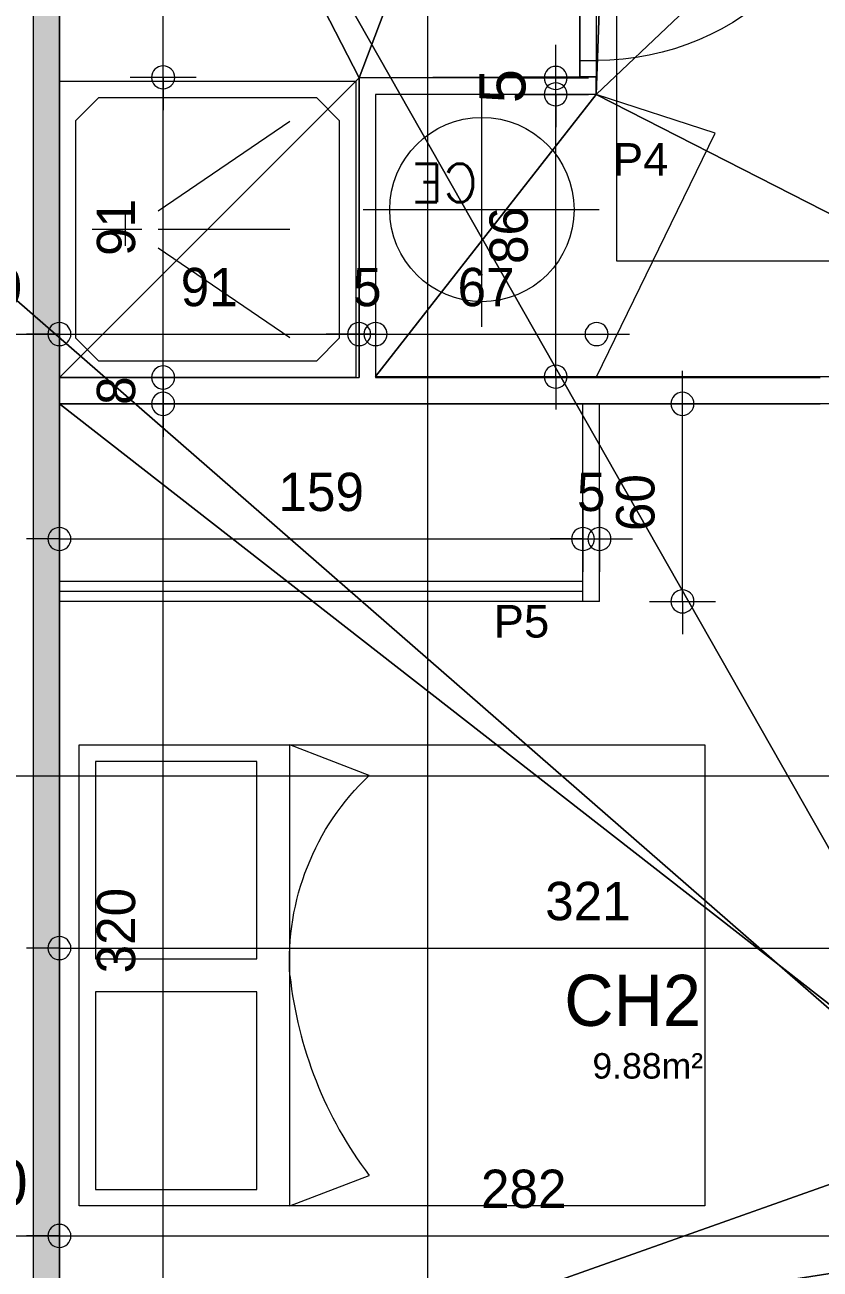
# Model space of a CAD drawing. Header units: metres. Extents: x -36.1 to 26, y -0.1 to 41.9.
# Drawn here: x -1.203 to 1.211, y 5.363 to 9.142 of the extents above; entities that cross this region are included whole.
import ezdxf
from ezdxf.enums import TextEntityAlignment as Align
from ezdxf.lldxf.tags import DXFTag

# ---------------------------------------------------------------- set-up
doc = ezdxf.new("R2010")
doc.units = ezdxf.units.M
doc.header["$MEASUREMENT"] = 0
for name, color, linetype in [('Calque commun', 7, 'Continuous'), ('Calque90', 7, 'Continuous'), ('Cotations', 7, 'Continuous'), ('Textes', 7, 'Continuous')]:
    doc.layers.add(name, color=color, linetype=linetype)
doc.styles.add('Arial4', font='arial.ttf', dxfattribs={"height": 0.077313})
doc.styles.add('Arial5', font='arial.ttf', dxfattribs={"height": 0.098961})
doc.styles.add('Century Gothic', font='GOTHIC.TTF', dxfattribs={"height": 0.155151})
doc.styles.add('Century Gothic Gras', font='txt.shx', dxfattribs={"height": 0.116336})
doc.styles.add('Century Gothic2', font='GOTHIC.TTF', dxfattribs={"height": 0.116363})
doc.styles.add('Century Gothic3', font='GOTHIC.TTF', dxfattribs={"height": 0.139636})
tags = doc.linetypes.add('DASHDOT2', pattern=[0.5, 0.25, -0.125, 0, -0.125]).pattern_tags.tags
tags[10:11] = [DXFTag(74, 4), DXFTag(75, 0), DXFTag(340, '0'), DXFTag(46, 1.0), DXFTag(50, 0.0), DXFTag(44, 0.0), DXFTag(45, 0.0)]
tags[8:9] = [DXFTag(74, 4), DXFTag(75, 0), DXFTag(340, '0'), DXFTag(46, 1.0), DXFTag(50, 0.0), DXFTag(44, 0.0), DXFTag(45, 0.0)]
tags[6:7] = [DXFTag(74, 4), DXFTag(75, 0), DXFTag(340, '0'), DXFTag(46, 1.0), DXFTag(50, 0.0), DXFTag(44, 0.0), DXFTag(45, 0.0)]
tags[4:5] = [DXFTag(74, 4), DXFTag(75, 0), DXFTag(340, '0'), DXFTag(46, 1.0), DXFTag(50, 0.0), DXFTag(44, 0.0), DXFTag(45, 0.0)]
tags = doc.linetypes.add('DOT2', pattern=[0.125, 0, -0.125]).pattern_tags.tags
tags[6:7] = [DXFTag(74, 4), DXFTag(75, 0), DXFTag(340, '0'), DXFTag(46, 1.0), DXFTag(50, 0.0), DXFTag(44, 0.0), DXFTag(45, 0.0)]
tags[4:5] = [DXFTag(74, 4), DXFTag(75, 0), DXFTag(340, '0'), DXFTag(46, 1.0), DXFTag(50, 0.0), DXFTag(44, 0.0), DXFTag(45, 0.0)]
tags = doc.linetypes.add('HIDDEN', pattern=[0.375, 0.25, -0.125]).pattern_tags.tags
tags[6:7] = [DXFTag(74, 4), DXFTag(75, 0), DXFTag(340, '0'), DXFTag(46, 1.0), DXFTag(50, 0.0), DXFTag(44, 0.0), DXFTag(45, 0.0)]
tags[4:5] = [DXFTag(74, 4), DXFTag(75, 0), DXFTag(340, '0'), DXFTag(46, 1.0), DXFTag(50, 0.0), DXFTag(44, 0.0), DXFTag(45, 0.0)]

# ---------------------------------------------------------------- blocks, each defined once
blk = doc.blocks.new('Block8406')
at = {"layer": 'Calque commun', "color": 7, "linetype": 'Continuous', "lineweight": 18}
blk.add_line((-1.1786, 11.0709), (-1.1786, 4.671), dxfattribs=at)
blk = doc.blocks.new('douche90')
at = {"layer": 'Calque90', "color": 6, "linetype": 'Continuous', "lineweight": 9}
for p, q in [((0, 0, -10), (0, 0.9, -10)), ((0, 0.9, -10), (0.9, 0.9, -10)), ((0.9, 0.9, -10), (0.9, 0, -10)), ((0.05, 0.7803, -10), (0.1197, 0.85, -10)), ((0.1197, 0.85, -10), (0.7803, 0.85, -10)), ((0.7803, 0.85, -10), (0.85, 0.7803, -10)), ((0.05, 0.1197, -10), (0.05, 0.7803, -10)), ((0.3, 0.5058, -10), (0.7, 0.7788, -10)), ((0.85, 0.7803, -10), (0.85, 0.1197, -10)), ((0.2, 0.5, -10), (0.2, 0.4, -10)), ((0.25, 0.45, -10), (0.1, 0.45, -10)), ((0.7, 0.45, -10), (0.3, 0.45, -10)), ((0.3, 0.3942, -10), (0.7, 0.1212, -10)), ((0.1197, 0.05, -10), (0.05, 0.1197, -10)), ((0.85, 0.1197, -10), (0.7803, 0.05, -10)), ((0.7803, 0.05, -10), (0.1197, 0.05, -10)), ((0.9, 0, -10), (0, 0, -10))]:
    blk.add_line(p, q, dxfattribs=at)
blk = doc.blocks.new('dbed1')
at = {"layer": 'Calque commun', "color": 8, "linetype": 'ByBlock', "lineweight": 9}
for p, q in [((-1.9, 0), (-1.9, 0)), ((-1.9, 0), (-1.9, 0)), ((0, 0), (-1.9, 0)), ((-1.9, 0), (-1.9, -1.4)), ((-1.76, 0), (-1.76, 0)), ((-1.76, 0), (-1.76, 0)), ((-1.71, 0), (-1.71, 0)), ((-1.71, 0), (-1.71, 0)), ((-0.8805, -0.0925), (-0.64, 0)), ((-0.64, -0.7), (-0.64, 0)), ((-0.15, 0), (-0.15, 0)), ((-0.15, 0), (-0.15, 0)), ((-0.1, 0), (-0.15, 0)), ((-0.1, 0), (-0.1, 0)), ((-0.1, 0), (-0.1, 0)), ((0, 0), (0, 0)), ((0, 0), (0, 0)), ((0, -1.4), (0, 0)), ((-0.54, -0.65), (-0.54, -0.05)), ((-0.54, -0.05), (-0.05, -0.05)), ((-0.05, -0.05), (-0.05, -0.65)), ((-0.05, -0.65), (-0.54, -0.65)), ((-0.64, -1.4), (-0.64, -0.7)), ((-0.54, -0.75), (-0.05, -0.75)), ((-0.54, -1.35), (-0.54, -0.75)), ((-0.05, -0.75), (-0.05, -1.35)), ((-0.64, -1.4), (-0.8805, -1.3075)), ((-0.05, -1.35), (-0.54, -1.35)), ((-1.9, -1.4), (-1.9, -1.4)), ((-1.9, -1.4), (-1.9, -1.4)), ((-1.9, -1.4), (-0.04, -1.4)), ((0, -1.4), (0, -1.4)), ((0, -1.4), (0, -1.4))]:
    blk.add_line(p, q, dxfattribs=at)
at = {"layer": 'Calque commun', "color": 3, "linetype": 'ByBlock', "lineweight": 9}
blk.add_line((-0.04, -1.4), (0, -1.4), dxfattribs=at)
at = {"layer": 'Calque commun', "color": 8, "linetype": 'ByBlock', "lineweight": 9}
blk.add_arc((-1.4135, -0.6549), 0.7748, 356.6649, 46.5359, dxfattribs=at)
at = {"layer": 'Calque commun', "color": 8, "linetype": 'ByBlock', "lineweight": 9, "extrusion": (0, 0, -1)}
blk.add_arc((1.8659, -0.566), 1.2332, 186.2395, 216.9614, dxfattribs=at)
blk = doc.blocks.new('@PRES_1_$$_1-30')
at = {"layer": 'Calque commun', "color": 5, "linetype": 'Continuous', "lineweight": 9}
blk.add_line((0.05, 0.05), (0.05, 0.85), dxfattribs=at)
at = {"layer": 'Calque commun', "color": 5, "linetype": 'Continuous', "lineweight": 9, "extrusion": (0, 0, -1)}
blk.add_arc((-0.05, 0.05), 0.8, 90, 180, dxfattribs=at)
at = {"layer": 'Calque commun', "color": 5, "linetype": 'Continuous', "lineweight": 9}
mesh = blk.add_polyface(dxfattribs=at)
corners = [(0, 0), (0, 0.05), (0.05, 0.05), (0.05, 0)]
mesh.append_faces([[corners[k] for k in face] for face in [(0, 1, 2, 3)]], dxfattribs={"color": 5})
mesh = blk.add_polyface(dxfattribs=at)
corners = [(0.85, 0), (0.85, 0.05), (0.9, 0.05), (0.9, 0)]
mesh.append_faces([[corners[k] for k in face] for face in [(0, 1, 2, 3)]], dxfattribs={"color": 5})
blk = doc.blocks.new('@PRES_1_$$_1-31')
at = {"layer": 'Calque commun', "color": 0, "linetype": 'Continuous', "lineweight": 9}
blk.add_line((0, 0), (0, 0.05), dxfattribs=at)
blk = doc.blocks.new('@PRES_1_$$_1-32')
at = {"layer": 'Calque commun', "color": 0, "linetype": 'Continuous', "lineweight": 9}
blk.add_line((0, 0), (0, 0.05), dxfattribs=at)
blk = doc.blocks.new('INTER_2D_COMB12')
at = {"layer": 'Calque commun', "color": 0, "linetype": 'ByBlock', "lineweight": -2}
blk.add_blockref('@PRES_1_$$_1-30', (0, 0), dxfattribs=at)
at = {"layer": 'Calque commun', "color": 15, "linetype": 'ByBlock', "lineweight": -2}
blk.add_blockref('@PRES_1_$$_1-31', (0, 0), dxfattribs=at)
at = {"layer": 'Calque commun', "color": 15, "linetype": 'ByBlock', "lineweight": -2, "extrusion": (0, 0, -1), "xscale": -1, "yscale": -1, "zscale": -1, "rotation": -180}
blk.add_blockref('@PRES_1_$$_1-32', (-0.9, 0), dxfattribs=at)
blk = doc.blocks.new('PLACED_COMB12')
at = {"layer": 'Calque commun', "color": 0, "linetype": 'ByBlock', "lineweight": -2}
blk.add_blockref('INTER_2D_COMB12', (0, 0), dxfattribs=at)
blk = doc.blocks.new('120x220')
at = {"layer": 'Calque commun', "color": 7, "linetype": 'HIDDEN', "lineweight": 9}
mesh = blk.add_polyface(dxfattribs=at)
corners = [(0, 2.2), (0, 0), (1.2, 0), (1.2, 2.2)]
mesh.append_faces([[corners[k] for k in face] for face in [(0, 1, 2, 3)]], dxfattribs={"color": 7})
blk = doc.blocks.new('new133')
at = {"layer": 'Calque commun', "color": 5, "linetype": 'Continuous', "lineweight": 9}
blk.add_arc((0, 0), 0.5, 0, 359.9994, dxfattribs=at)
blk = doc.blocks.new('new134')
at = {"layer": 'Calque commun', "color": 5, "linetype": 'Continuous', "lineweight": 9}
blk.add_arc((0, 0), 0.5, 0, 359.9994, dxfattribs=at)
blk = doc.blocks.new('DimLine13718')
at = {"layer": 'Calque commun', "color": 5, "linetype": 'Continuous', "lineweight": 9}
for p, q in [((-1.4986, 5.3636), (-1.4986, 5.5636)), ((-1.0986, 5.3636), (-1.0986, 5.5636)), ((-1.4986, 5.4636), (-1.5986, 5.4636)), ((-1.4986, 5.4636), (-1.0986, 5.4636)), ((-1.0986, 5.4636), (-0.9986, 5.4636))]:
    blk.add_line(p, q, dxfattribs=at)
at = {"layer": 'Calque commun', "color": 5, "linetype": 'Continuous', "lineweight": 9, "xscale": 0.07000000029802322, "yscale": 0.07000000029802322, "zscale": 0.07000000029802322}
for name, p in [('new133', (-1.4986, 5.4636)), ('new134', (-1.0986, 5.4636))]:
    blk.add_blockref(name, p, dxfattribs=at)
at = {"layer": 'Calque commun', "color": 5, "linetype": 'Continuous', "lineweight": 9, "style": 'Century Gothic3'}
blk.add_text('40', height=0.13964, dxfattribs=at).set_placement((-1.2986, 5.5136), align=Align.BOTTOM_CENTER)
blk = doc.blocks.new('new135')
at = {"layer": 'Calque commun', "color": 5, "linetype": 'Continuous', "lineweight": 9}
blk.add_arc((0, 0), 0.5, 0, 359.9994, dxfattribs=at)
blk = doc.blocks.new('new136')
at = {"layer": 'Calque commun', "color": 5, "linetype": 'Continuous', "lineweight": 9}
blk.add_arc((0, 0), 0.5, 0, 359.9994, dxfattribs=at)
blk = doc.blocks.new('DimLine13726')
at = {"layer": 'Calque commun', "color": 5, "linetype": 'Continuous', "lineweight": 9}
for p, q in [((-1.0986, 5.3636), (-1.0986, 5.5636)), ((1.7214, 5.3636), (1.7214, 5.5636)), ((-1.0986, 5.4636), (-1.1986, 5.4636)), ((-1.0986, 5.4636), (1.7214, 5.4636)), ((1.7214, 5.4636), (1.8214, 5.4636))]:
    blk.add_line(p, q, dxfattribs=at)
at = {"layer": 'Calque commun', "color": 5, "linetype": 'Continuous', "lineweight": 9, "xscale": 0.07000000029802322, "yscale": 0.07000000029802322, "zscale": 0.07000000029802322}
for name, p in [('new135', (-1.0986, 5.4636)), ('new136', (1.7214, 5.4636))]:
    blk.add_blockref(name, p, dxfattribs=at)
at = {"layer": 'Calque commun', "color": 5, "linetype": 'Continuous', "lineweight": 9, "style": 'Century Gothic2'}
blk.add_text('282', height=0.11636, dxfattribs=at).set_placement((0.3114, 5.5136), align=Align.BOTTOM_CENTER)
blk = doc.blocks.new('new137')
at = {"layer": 'Calque commun', "color": 5, "linetype": 'Continuous', "lineweight": 9}
blk.add_arc((0, 0), 0.5, 0, 359.9994, dxfattribs=at)
blk = doc.blocks.new('new138')
at = {"layer": 'Calque commun', "color": 5, "linetype": 'Continuous', "lineweight": 9}
blk.add_arc((0, 0), 0.5, 0, 359.9994, dxfattribs=at)
blk = doc.blocks.new('DimLine13736')
at = {"layer": 'Calque commun', "color": 5, "linetype": 'Continuous', "lineweight": 9}
for p, q in [((-1.0986, 6.2377), (-1.0986, 6.4377)), ((-1.0986, 6.3377), (-1.1986, 6.3377)), ((-1.0986, 6.3377), (2.1114, 6.3377)), ((2.0114, 6.3377), (2.2114, 6.3377)), ((2.1114, 6.3377), (2.2114, 6.3377))]:
    blk.add_line(p, q, dxfattribs=at)
at = {"layer": 'Calque commun', "color": 5, "linetype": 'Continuous', "lineweight": 9, "xscale": 0.07000000029802322, "yscale": 0.07000000029802322, "zscale": 0.07000000029802322}
for name, p in [('new137', (-1.0986, 6.3377)), ('new138', (2.1114, 6.3377))]:
    blk.add_blockref(name, p, dxfattribs=at)
at = {"layer": 'Calque commun', "color": 5, "linetype": 'Continuous', "lineweight": 9, "style": 'Century Gothic2'}
blk.add_text('321', height=0.11636, dxfattribs=at).set_placement((0.5064, 6.3877), align=Align.BOTTOM_CENTER)
blk = doc.blocks.new('ce')
at = {"layer": 'Calque commun', "color": 6, "linetype": 'Continuous', "lineweight": 9}
for p, q in [((0.0007, 0.3427), (0.0007, -0.3562)), ((-0.3566, -0.0007), (0.3605, -0.0007))]:
    blk.add_line(p, q, dxfattribs=at)
blk.add_arc((0, 0), 0.28, 0, 359.9994, dxfattribs=at)
at = {"layer": 'Calque commun', "color": 6, "linetype": 'ByBlock', "lineweight": -2, "style": 'Century Gothic Gras'}
blk.add_text('CE', height=0.11634, rotation=359.9993, dxfattribs=at).set_placement((0.0123, -0.0123), align=Align.BOTTOM_LEFT)
blk = doc.blocks.new('new163')
at = {"layer": 'Calque commun', "color": 5, "linetype": 'Continuous', "lineweight": 9}
blk.add_arc((0, 0), 0.5, 0, 359.9994, dxfattribs=at)
blk = doc.blocks.new('new164')
at = {"layer": 'Calque commun', "color": 5, "linetype": 'Continuous', "lineweight": 9}
blk.add_arc((0, 0), 0.5, 0, 359.9994, dxfattribs=at)
blk = doc.blocks.new('DimLine13920')
at = {"layer": 'Calque commun', "color": 5, "linetype": 'Continuous', "lineweight": 9}
for p, q in [((-0.7836, 7.9909), (-0.7836, 8.0909)), ((-0.8836, 7.9909), (-0.6836, 7.9909)), ((-0.7836, 4.791), (-0.7836, 7.9909)), ((-0.8836, 4.791), (-0.6836, 4.791)), ((-0.7836, 4.791), (-0.7836, 4.691))]:
    blk.add_line(p, q, dxfattribs=at)
at = {"layer": 'Calque commun', "color": 5, "linetype": 'Continuous', "lineweight": 9, "xscale": 0.07000000029802322, "yscale": 0.07000000029802322, "zscale": 0.07000000029802322, "rotation": 90}
for name, p in [('new164', (-0.7836, 7.9909)), ('new163', (-0.7836, 4.791))]:
    blk.add_blockref(name, p, dxfattribs=at)
at = {"layer": 'Calque commun', "color": 5, "linetype": 'Continuous', "lineweight": 9, "style": 'Century Gothic2'}
blk.add_text('320', height=0.11636, rotation=90, dxfattribs=at).set_placement((-0.8336, 6.3909), align=Align.BOTTOM_CENTER)
blk = doc.blocks.new('new165')
at = {"layer": 'Calque commun', "color": 5, "linetype": 'Continuous', "lineweight": 9}
blk.add_arc((0, 0), 0.5, 0, 359.9994, dxfattribs=at)
blk = doc.blocks.new('new166')
at = {"layer": 'Calque commun', "color": 5, "linetype": 'Continuous', "lineweight": 9}
blk.add_arc((0, 0), 0.5, 0, 359.9994, dxfattribs=at)
blk = doc.blocks.new('DimLine13928')
at = {"layer": 'Calque commun', "color": 5, "linetype": 'Continuous', "lineweight": 9}
for p, q in [((-0.7836, 8.0709), (-0.7836, 8.1709)), ((-0.8836, 8.0709), (-0.6836, 8.0709)), ((-0.7836, 7.9909), (-0.7836, 8.0709)), ((-0.8836, 7.9909), (-0.6836, 7.9909)), ((-0.7836, 7.9909), (-0.7836, 7.8909))]:
    blk.add_line(p, q, dxfattribs=at)
at = {"layer": 'Calque commun', "color": 5, "linetype": 'Continuous', "lineweight": 9, "xscale": 0.07000000029802322, "yscale": 0.07000000029802322, "zscale": 0.07000000029802322, "rotation": 90}
for name, p in [('new166', (-0.7836, 8.0709)), ('new165', (-0.7836, 7.9909))]:
    blk.add_blockref(name, p, dxfattribs=at)
at = {"layer": 'Calque commun', "color": 5, "linetype": 'Continuous', "lineweight": 9, "style": 'Century Gothic2'}
blk.add_text('8', height=0.1164, rotation=90, dxfattribs=at).set_placement((-0.8336, 8.0309), align=Align.BOTTOM_CENTER)
blk = doc.blocks.new('new203')
at = {"layer": 'Calque commun', "color": 5, "linetype": 'Continuous', "lineweight": 9}
blk.add_arc((0, 0), 0.5, 0, 359.9994, dxfattribs=at)
blk = doc.blocks.new('new204')
at = {"layer": 'Calque commun', "color": 5, "linetype": 'Continuous', "lineweight": 9}
blk.add_arc((0, 0), 0.5, 0, 359.9994, dxfattribs=at)
blk = doc.blocks.new('DimLine14151')
at = {"layer": 'Calque commun', "color": 5, "linetype": 'Continuous', "lineweight": 9}
for p, q in [((0.4085, 8.9309), (0.4085, 9.0309)), ((0.3085, 8.9309), (0.5085, 8.9309)), ((0.4085, 8.0735), (0.4085, 8.9309)), ((0.3085, 8.0735), (0.5085, 8.0735)), ((0.4085, 8.0735), (0.4085, 7.9735))]:
    blk.add_line(p, q, dxfattribs=at)
at = {"layer": 'Calque commun', "color": 5, "linetype": 'Continuous', "lineweight": 9, "xscale": 0.07000000029802322, "yscale": 0.07000000029802322, "zscale": 0.07000000029802322, "rotation": 90}
for name, p in [('new204', (0.4085, 8.9309)), ('new203', (0.4085, 8.0735))]:
    blk.add_blockref(name, p, dxfattribs=at)
at = {"layer": 'Calque commun', "color": 5, "linetype": 'Continuous', "lineweight": 9, "style": 'Century Gothic2'}
blk.add_text('86', height=0.11636, rotation=90, dxfattribs=at).set_placement((0.3585, 8.5022), align=Align.BOTTOM_CENTER)
blk = doc.blocks.new('new205')
at = {"layer": 'Calque commun', "color": 5, "linetype": 'Continuous', "lineweight": 9}
blk.add_arc((0, 0), 0.5, 0, 359.9994, dxfattribs=at)
blk = doc.blocks.new('new206')
at = {"layer": 'Calque commun', "color": 5, "linetype": 'Continuous', "lineweight": 9}
blk.add_arc((0, 0), 0.5, 0, 359.9994, dxfattribs=at)
blk = doc.blocks.new('DimLine14159')
at = {"layer": 'Calque commun', "color": 5, "linetype": 'Continuous', "lineweight": 9}
for p, q in [((0.4085, 8.9809), (0.4085, 9.0809)), ((0.3085, 8.9809), (0.5085, 8.9809)), ((0.4085, 8.9309), (0.4085, 8.9809)), ((0.3085, 8.9309), (0.5085, 8.9309)), ((0.4085, 8.9309), (0.4085, 8.8309))]:
    blk.add_line(p, q, dxfattribs=at)
at = {"layer": 'Calque commun', "color": 5, "linetype": 'Continuous', "lineweight": 9, "xscale": 0.07000000029802322, "yscale": 0.07000000029802322, "zscale": 0.07000000029802322, "rotation": 90}
for name, p in [('new206', (0.4085, 8.9809)), ('new205', (0.4085, 8.9309))]:
    blk.add_blockref(name, p, dxfattribs=at)
at = {"layer": 'Calque commun', "color": 5, "linetype": 'Continuous', "lineweight": 9, "style": 'Century Gothic3'}
blk.add_text('5', height=0.1396, rotation=90, dxfattribs=at).set_placement((0.3585, 8.9559), align=Align.BOTTOM_CENTER)
blk = doc.blocks.new('new335')
at = {"layer": 'Calque commun', "color": 5, "linetype": 'Continuous', "lineweight": 9}
blk.add_arc((0, 0), 0.5, 0, 359.9994, dxfattribs=at)
blk = doc.blocks.new('new336')
at = {"layer": 'Calque commun', "color": 5, "linetype": 'Continuous', "lineweight": 9}
blk.add_arc((0, 0), 0.5, 0, 359.9994, dxfattribs=at)
blk = doc.blocks.new('DimLine17937')
at = {"layer": 'Calque commun', "color": 5, "linetype": 'Continuous', "lineweight": 9}
for p, q in [((-0.7835, 8.9825), (-0.7835, 9.0825)), ((-0.6835, 8.9825), (-0.8835, 8.9825)), ((-0.7836, 8.0709), (-0.7835, 8.9825)), ((-0.6836, 8.0709), (-0.8836, 8.0709)), ((-0.7836, 8.0709), (-0.7836, 7.9709))]:
    blk.add_line(p, q, dxfattribs=at)
at = {"layer": 'Calque commun', "color": 5, "linetype": 'Continuous', "lineweight": 9, "xscale": 0.07000000029802322, "yscale": 0.07000000029802322, "zscale": 0.07000000029802322, "rotation": 90}
for name, p in [('new336', (-0.7835, 8.9825)), ('new335', (-0.7836, 8.0709))]:
    blk.add_blockref(name, p, dxfattribs=at)
at = {"layer": 'Calque commun', "color": 5, "linetype": 'Continuous', "lineweight": 9, "style": 'Century Gothic2'}
blk.add_text('91', height=0.11636, rotation=89.9984, dxfattribs=at).set_placement((-0.8336, 8.5267), align=Align.BOTTOM_CENTER)
blk = doc.blocks.new('new337')
at = {"layer": 'Calque commun', "color": 5, "linetype": 'Continuous', "lineweight": 9}
blk.add_arc((0, 0), 0.5, 0, 359.9994, dxfattribs=at)
blk = doc.blocks.new('new338')
at = {"layer": 'Calque commun', "color": 5, "linetype": 'Continuous', "lineweight": 9}
blk.add_arc((0, 0), 0.5, 0, 359.9994, dxfattribs=at)
blk = doc.blocks.new('DimLine17945')
at = {"layer": 'Calque commun', "color": 5, "linetype": 'Continuous', "lineweight": 9}
for p, q in [((-0.7836, 10.7509), (-0.7836, 10.8509)), ((-0.6836, 10.7509), (-0.8836, 10.7509)), ((-0.7835, 8.9825), (-0.7836, 10.7509)), ((-0.6835, 8.9825), (-0.8835, 8.9825)), ((-0.7835, 8.9825), (-0.7835, 8.8825))]:
    blk.add_line(p, q, dxfattribs=at)
at = {"layer": 'Calque commun', "color": 5, "linetype": 'Continuous', "lineweight": 9, "xscale": 0.07000000029802322, "yscale": 0.07000000029802322, "zscale": 0.07000000029802322, "rotation": 90}
for name, p in [('new338', (-0.7836, 10.7509)), ('new337', (-0.7835, 8.9825))]:
    blk.add_blockref(name, p, dxfattribs=at)
at = {"layer": 'Calque commun', "color": 5, "linetype": 'Continuous', "lineweight": 9, "style": 'Century Gothic2'}
blk.add_text('177', height=0.11636, rotation=90.0008, dxfattribs=at).set_placement((-0.8336, 9.8667), align=Align.BOTTOM_CENTER)
blk = doc.blocks.new('new353')
at = {"layer": 'Calque commun', "color": 5, "linetype": 'Continuous', "lineweight": 9}
blk.add_arc((0, 0), 0.5, 0, 359.9994, dxfattribs=at)
blk = doc.blocks.new('new354')
at = {"layer": 'Calque commun', "color": 5, "linetype": 'Continuous', "lineweight": 9}
blk.add_arc((0, 0), 0.5, 0, 359.9994, dxfattribs=at)
blk = doc.blocks.new('DimLine18121')
at = {"layer": 'Calque commun', "color": 5, "linetype": 'Continuous', "lineweight": 9}
for p, q in [((0.4914, 7.6804), (0.4914, 7.4804)), ((0.5414, 7.6804), (0.5414, 7.4804)), ((0.4914, 7.5804), (0.3914, 7.5804)), ((0.4914, 7.5804), (0.5414, 7.5804)), ((0.5414, 7.5804), (0.6414, 7.5804))]:
    blk.add_line(p, q, dxfattribs=at)
at = {"layer": 'Calque commun', "color": 5, "linetype": 'Continuous', "lineweight": 9, "xscale": 0.07000000029802322, "yscale": 0.07000000029802322, "zscale": 0.07000000029802322}
for name, p in [('new353', (0.4914, 7.5804)), ('new354', (0.5414, 7.5804))]:
    blk.add_blockref(name, p, dxfattribs=at)
at = {"layer": 'Calque commun', "color": 5, "linetype": 'Continuous', "lineweight": 9, "style": 'Century Gothic2'}
blk.add_text('5', height=0.1164, dxfattribs=at).set_placement((0.5164, 7.6304), align=Align.BOTTOM_CENTER)
blk = doc.blocks.new('new355')
at = {"layer": 'Calque commun', "color": 5, "linetype": 'Continuous', "lineweight": 9}
blk.add_arc((0, 0), 0.5, 0, 359.9994, dxfattribs=at)
blk = doc.blocks.new('new356')
at = {"layer": 'Calque commun', "color": 5, "linetype": 'Continuous', "lineweight": 9}
blk.add_arc((0, 0), 0.5, 0, 359.9994, dxfattribs=at)
blk = doc.blocks.new('DimLine18129')
at = {"layer": 'Calque commun', "color": 5, "linetype": 'Continuous', "lineweight": 9}
for p, q in [((-1.0986, 7.6804), (-1.0986, 7.4804)), ((0.4914, 7.6804), (0.4914, 7.4804)), ((-1.0986, 7.5804), (-1.1986, 7.5804)), ((-1.0986, 7.5804), (0.4914, 7.5804)), ((0.4914, 7.5804), (0.5914, 7.5804))]:
    blk.add_line(p, q, dxfattribs=at)
at = {"layer": 'Calque commun', "color": 5, "linetype": 'Continuous', "lineweight": 9, "xscale": 0.07000000029802322, "yscale": 0.07000000029802322, "zscale": 0.07000000029802322}
for name, p in [('new355', (-1.0986, 7.5804)), ('new356', (0.4914, 7.5804))]:
    blk.add_blockref(name, p, dxfattribs=at)
at = {"layer": 'Calque commun', "color": 5, "linetype": 'Continuous', "lineweight": 9, "style": 'Century Gothic2'}
blk.add_text('159', height=0.11636, dxfattribs=at).set_placement((-0.3036, 7.6304), align=Align.BOTTOM_CENTER)
blk = doc.blocks.new('new369')
at = {"layer": 'Calque commun', "color": 5, "linetype": 'Continuous', "lineweight": 9}
blk.add_arc((0, 0), 0.5, 0, 359.9994, dxfattribs=at)
blk = doc.blocks.new('new370')
at = {"layer": 'Calque commun', "color": 5, "linetype": 'Continuous', "lineweight": 9}
blk.add_arc((0, 0), 0.5, 0, 359.9994, dxfattribs=at)
blk = doc.blocks.new('DimLine18483')
at = {"layer": 'Calque commun', "color": 5, "linetype": 'Continuous', "lineweight": 9}
for p, q in [((0.7934, 7.9909), (0.7934, 8.0909)), ((0.6934, 7.9909), (0.8934, 7.9909)), ((0.7934, 7.3909), (0.7934, 7.9909)), ((0.6934, 7.3909), (0.8934, 7.3909)), ((0.7934, 7.3909), (0.7934, 7.2909))]:
    blk.add_line(p, q, dxfattribs=at)
at = {"layer": 'Calque commun', "color": 5, "linetype": 'Continuous', "lineweight": 9, "xscale": 0.07000000029802322, "yscale": 0.07000000029802322, "zscale": 0.07000000029802322, "rotation": 90}
for name, p in [('new370', (0.7934, 7.9909)), ('new369', (0.7934, 7.3909))]:
    blk.add_blockref(name, p, dxfattribs=at)
at = {"layer": 'Calque commun', "color": 5, "linetype": 'Continuous', "lineweight": 9, "style": 'Century Gothic2'}
blk.add_text('60', height=0.11636, rotation=90, dxfattribs=at).set_placement((0.7434, 7.6909), align=Align.BOTTOM_CENTER)
blk = doc.blocks.new('new407')
at = {"layer": 'Calque commun', "color": 5, "linetype": 'Continuous', "lineweight": 9}
blk.add_arc((0, 0), 0.5, 0, 359.9994, dxfattribs=at)
blk = doc.blocks.new('new408')
at = {"layer": 'Calque commun', "color": 5, "linetype": 'Continuous', "lineweight": 9}
blk.add_arc((0, 0), 0.5, 0, 359.9994, dxfattribs=at)
blk = doc.blocks.new('DimLine19610')
at = {"layer": 'Calque commun', "color": 5, "linetype": 'Continuous', "lineweight": 9}
for p, q in [((-1.4986, 8.1026), (-1.4986, 8.3026)), ((-1.0986, 8.1026), (-1.0986, 8.3026)), ((-1.4986, 8.2026), (-1.5986, 8.2026)), ((-1.4986, 8.2026), (-1.0986, 8.2026)), ((-1.0986, 8.2026), (-0.9986, 8.2026))]:
    blk.add_line(p, q, dxfattribs=at)
at = {"layer": 'Calque commun', "color": 5, "linetype": 'Continuous', "lineweight": 9, "xscale": 0.07000000029802322, "yscale": 0.07000000029802322, "zscale": 0.07000000029802322}
for name, p in [('new407', (-1.4986, 8.2026)), ('new408', (-1.0986, 8.2026))]:
    blk.add_blockref(name, p, dxfattribs=at)
at = {"layer": 'Calque commun', "color": 5, "linetype": 'Continuous', "lineweight": 9, "style": 'Century Gothic2'}
blk.add_text('40', height=0.11636, dxfattribs=at).set_placement((-1.2986, 8.2526), align=Align.BOTTOM_CENTER)
blk = doc.blocks.new('new409')
at = {"layer": 'Calque commun', "color": 5, "linetype": 'Continuous', "lineweight": 9}
blk.add_arc((0, 0), 0.5, 0, 359.9994, dxfattribs=at)
blk = doc.blocks.new('new410')
at = {"layer": 'Calque commun', "color": 5, "linetype": 'Continuous', "lineweight": 9}
blk.add_arc((0, 0), 0.5, 0, 359.9994, dxfattribs=at)
blk = doc.blocks.new('DimLine19618')
at = {"layer": 'Calque commun', "color": 5, "linetype": 'Continuous', "lineweight": 9}
for p, q in [((-1.0986, 8.1026), (-1.0986, 8.3026)), ((-1.0986, 8.2026), (-1.1986, 8.2026)), ((-1.0986, 8.2026), (-0.1886, 8.2026)), ((-0.2886, 8.2026), (-0.0886, 8.2026)), ((-0.1886, 8.2026), (-0.0886, 8.2026))]:
    blk.add_line(p, q, dxfattribs=at)
at = {"layer": 'Calque commun', "color": 5, "linetype": 'Continuous', "lineweight": 9, "xscale": 0.07000000029802322, "yscale": 0.07000000029802322, "zscale": 0.07000000029802322}
for name, p in [('new409', (-1.0986, 8.2026)), ('new410', (-0.1886, 8.2026))]:
    blk.add_blockref(name, p, dxfattribs=at)
at = {"layer": 'Calque commun', "color": 5, "linetype": 'Continuous', "lineweight": 9, "style": 'Century Gothic2'}
blk.add_text('91', height=0.11636, dxfattribs=at).set_placement((-0.6436, 8.2526), align=Align.BOTTOM_CENTER)
blk = doc.blocks.new('new411')
at = {"layer": 'Calque commun', "color": 5, "linetype": 'Continuous', "lineweight": 9}
blk.add_arc((0, 0), 0.5, 0, 359.9994, dxfattribs=at)
blk = doc.blocks.new('new412')
at = {"layer": 'Calque commun', "color": 5, "linetype": 'Continuous', "lineweight": 9}
blk.add_arc((0, 0), 0.5, 0, 359.9994, dxfattribs=at)
blk = doc.blocks.new('DimLine19626')
at = {"layer": 'Calque commun', "color": 5, "linetype": 'Continuous', "lineweight": 9}
for p, q in [((-0.1886, 8.2026), (-0.2886, 8.2026)), ((-0.2886, 8.2026), (-0.0886, 8.2026)), ((-0.2386, 8.2026), (-0.0386, 8.2026)), ((-0.1886, 8.2026), (-0.1386, 8.2026)), ((-0.1386, 8.2026), (-0.0386, 8.2026))]:
    blk.add_line(p, q, dxfattribs=at)
at = {"layer": 'Calque commun', "color": 5, "linetype": 'Continuous', "lineweight": 9, "xscale": 0.07000000029802322, "yscale": 0.07000000029802322, "zscale": 0.07000000029802322}
for name, p in [('new411', (-0.1886, 8.2026)), ('new412', (-0.1386, 8.2026))]:
    blk.add_blockref(name, p, dxfattribs=at)
at = {"layer": 'Calque commun', "color": 5, "linetype": 'Continuous', "lineweight": 9, "style": 'Century Gothic2'}
blk.add_text('5', height=0.1164, dxfattribs=at).set_placement((-0.1636, 8.2526), align=Align.BOTTOM_CENTER)
blk = doc.blocks.new('new413')
at = {"layer": 'Calque commun', "color": 5, "linetype": 'Continuous', "lineweight": 9}
blk.add_arc((0, 0), 0.5, 0, 359.9994, dxfattribs=at)
blk = doc.blocks.new('new414')
at = {"layer": 'Calque commun', "color": 5, "linetype": 'Continuous', "lineweight": 9}
blk.add_arc((0, 0), 0.5, 0, 359.9994, dxfattribs=at)
blk = doc.blocks.new('DimLine19634')
at = {"layer": 'Calque commun', "color": 5, "linetype": 'Continuous', "lineweight": 9}
for p, q in [((-0.1386, 8.2026), (-0.2386, 8.2026)), ((-0.2386, 8.2026), (-0.0386, 8.2026)), ((-0.1386, 8.2026), (0.5327, 8.2026)), ((0.4327, 8.2026), (0.6327, 8.2026)), ((0.5327, 8.2026), (0.6327, 8.2026))]:
    blk.add_line(p, q, dxfattribs=at)
at = {"layer": 'Calque commun', "color": 5, "linetype": 'Continuous', "lineweight": 9, "xscale": 0.07000000029802322, "yscale": 0.07000000029802322, "zscale": 0.07000000029802322}
for name, p in [('new413', (-0.1386, 8.2026)), ('new414', (0.5327, 8.2026))]:
    blk.add_blockref(name, p, dxfattribs=at)
at = {"layer": 'Calque commun', "color": 5, "linetype": 'Continuous', "lineweight": 9, "style": 'Century Gothic2'}
blk.add_text('67', height=0.11636, dxfattribs=at).set_placement((0.197, 8.2526), align=Align.BOTTOM_CENTER)

msp = doc.modelspace()

# ---------------------------------------------------------------- linework, layer by layer
at = {"layer": 'Calque commun', "color": 15, "linetype": 'Continuous', "lineweight": 18}
for p, q in [((0.4814, 8.9809), (-0.1886, 8.9809)), ((-0.1886, 8.9809), (-0.1886, 8.0709)), ((0.4814, 8.9809), (0.4814, 8.9837)), ((0.5314, 8.9309), (0.5314, 8.9837)), ((0.5314, 8.9309), (-0.1386, 8.9309)), ((-0.1386, 8.9309), (-0.1386, 8.0709)), ((0.4914, 7.3909), (0.4914, 7.9909)), ((0.5414, 7.9909), (0.4914, 7.9909)), ((0.5414, 7.3909), (0.5414, 7.9909)), ((0.5414, 7.3909), (0.4914, 7.3909))]:
    msp.add_line(p, q, dxfattribs=at)
at = {"layer": 'Calque commun', "color": 7, "linetype": 'Continuous', "lineweight": 9}
for p, q in [((0.8925, 8.8127), (0.5314, 8.9309)), ((0.5314, 8.0709), (0.8925, 8.8127)), ((0.4914, 7.4509), (-1.0986, 7.4509)), ((-1.0986, 7.3909), (-1.0986, 7.4509)), ((0.4914, 7.3909), (0.4914, 7.4509)), ((0.4914, 7.4209), (-1.0986, 7.4209)), ((0.4914, 7.3909), (-1.0986, 7.3909))]:
    msp.add_line(p, q, dxfattribs=at)
at = {"layer": 'Calque commun', "color": 7, "linetype": 'Continuous', "lineweight": 18}
for p, q in [((-1.0986, 8.0709), (-1.0986, 7.9909)), ((-1.0986, 8.0709), (-0.1886, 8.0709)), ((-0.1386, 8.0709), (1.2114, 8.0709)), ((-1.0986, 7.9909), (1.2114, 7.9909))]:
    msp.add_line(p, q, dxfattribs=at)
at = {"layer": 'Calque commun', "color": 91, "linetype": 'Continuous', "lineweight": 9}
msp.add_trace([(-1.1786, 10.8709), (-1.0996, 10.8709), (-1.1786, 4.671), (-1.0996, 4.671)], dxfattribs=at)
at = {"layer": 'Cotations', "color": 7, "linetype": 'Continuous', "lineweight": 9}
msp.add_line((-1.0986, 4.791), (-1.0986, 10.7509), dxfattribs=at)
at = {"layer": 'Cotations', "color": 1, "linetype": 'DASHDOT2', "lineweight": 18}
msp.add_line((-12.4799, 6.8614), (10.2275, 6.8614), dxfattribs=at)
at = {"layer": 'Cotations', "color": 1, "linetype": 'DASHDOT2', "lineweight": 18, "flags": 128}
msp.add_lwpolyline([(0.0193, 14.9537), (0.0193, 1.1525), (0.0193, 1.1525)], dxfattribs=at)

# ---------------------------------------------------------------- block references
at = {"layer": 'Calque commun', "color": 0, "linetype": 'ByBlock', "lineweight": -2}
for name, p in [('Block8406', (0, 0)), ('120x220', (0.593, 8.4252)), ('douche90', (-1.0986, 8.0709))]:
    msp.add_blockref(name, p, dxfattribs=at)
at = {"layer": 'Calque commun', "color": 5, "linetype": 'Continuous', "lineweight": 9}
for name in ['DimLine17945', 'DimLine17937', 'DimLine14159', 'DimLine14151', 'DimLine19610', 'DimLine19618', 'DimLine19626', 'DimLine19634', 'DimLine13928', 'DimLine13920', 'DimLine18483', 'DimLine18129', 'DimLine18121', 'DimLine13736', 'DimLine13718', 'DimLine13726']:
    msp.add_blockref(name, (0, 0), dxfattribs=at)
at = {"layer": 'Calque commun', "color": 0, "linetype": 'ByBlock', "lineweight": -2, "rotation": -90.00000000000001}
msp.add_blockref('PLACED_COMB12', (0.4814, 9.8837), dxfattribs=at)
at = {"layer": 'Calque commun', "color": 0, "linetype": 'ByBlock', "lineweight": -2, "extrusion": (0, 0, -1), "xscale": -1, "yscale": -1, "zscale": -1, "rotation": -180}
msp.add_blockref('ce', (-0.1844, 8.5809), dxfattribs=at)
at = {"layer": 'Calque commun', "color": 0, "linetype": 'DOT2', "lineweight": -2, "extrusion": (0, 0, -1), "xscale": -1, "yscale": -1, "zscale": -1, "rotation": -180}
msp.add_blockref('dbed1', (1.0386, 6.9547), dxfattribs=at)

# ---------------------------------------------------------------- texts
at = {"layer": 'Textes', "color": 5, "linetype": 'ByBlock', "lineweight": -2, "style": 'Arial5'}
msp.add_text('P4', height=0.09896, dxfattribs=at).set_placement((0.5818, 8.6542), align=Align.BOTTOM_LEFT)
msp.add_text('P5', height=0.09896, dxfattribs=at).set_placement((0.389, 7.2513), align=Align.BOTTOM_RIGHT)
at = {"layer": 'Textes', "color": 5, "linetype": 'ByBlock', "lineweight": -2, "style": 'Century Gothic'}
msp.add_text('CH2', height=0.15515, dxfattribs=at).set_placement((0.4345, 6.2567), align=Align.TOP_LEFT)
at = {"layer": 'Textes', "color": 9, "linetype": 'ByBlock', "lineweight": -2, "style": 'Arial4'}
msp.add_text('9.88m²', height=0.07731, dxfattribs=at).set_placement((0.52, 5.9183), align=Align.BOTTOM_LEFT)

# ---------------------------------------------------------------- meshes
at = {"layer": 'Calque commun', "color": 7, "linetype": 'Continuous', "lineweight": 9}
mesh = msp.add_polyface(dxfattribs=at)
corners = [(25.9622, 41.8575), (-34.0378, 41.8575), (-34.0378, -0.1425), (25.9622, -0.1425)]
mesh.append_faces([[corners[k] for k in face] for face in [(0, 1, 2, 3)]], dxfattribs={"color": 7})
at = {"layer": 'Calque commun', "color": 9, "linetype": 'Continuous', "lineweight": 9}
mesh = msp.add_polyface(dxfattribs=at)
corners = [(-10.9986, 3.8909), (-4.3986, 4.471), (-4.3986, 11.0709), (8.4414, 14.471), (1.8414, 14.471), (1.8414, 11.0709), (-10.9986, 12.8909), (-4.3986, 3.8909), (-4.3986, 12.8909), (2.0214, 5.471), (8.4414, 5.471), (2.0214, 4.471)]
mesh.append_faces([[corners[k] for k in face] for face in [(6, 2, 8), (9, 1, 11)]], dxfattribs={"vtx0": -1, "color": 9})
mesh.append_faces([[corners[k] for k in face] for face in [(3, 5, 10), (10, 5, 9)]], dxfattribs={"vtx0": -1, "vtx1": -1, "color": 9})
mesh.append_faces([[corners[k] for k in face] for face in [(0, 1, 2), (9, 2, 1)]], dxfattribs={"vtx0": -1, "vtx1": -1, "vtx2": -1, "color": 9})
mesh.append_faces([[corners[k] for k in face] for face in [(9, 5, 2)]], dxfattribs={"vtx0": -1, "vtx2": -1, "color": 9})
mesh.append_faces([[corners[k] for k in face] for face in [(6, 0, 2)]], dxfattribs={"vtx1": -1, "vtx2": -1, "color": 9})
mesh.append_faces([[corners[k] for k in face] for face in [(3, 4, 5), (0, 7, 1)]], dxfattribs={"vtx2": -1, "color": 9})
mesh = msp.add_polyface(dxfattribs=at)
corners = [(2.1614, 10.7509), (1.7214, 5.791), (8.1214, 5.791), (-1.0986, 4.791), (-1.0986, 10.7509), (1.7214, 4.791), (8.1214, 14.151), (2.1614, 14.151)]
mesh.append_faces([[corners[k] for k in face] for face in [(3, 1, 4)]], dxfattribs={"vtx0": -1, "vtx1": -1, "color": 9})
mesh.append_faces([[corners[k] for k in face] for face in [(0, 1, 2), (0, 2, 6)]], dxfattribs={"vtx0": -1, "vtx2": -1, "color": 9})
mesh.append_faces([[corners[k] for k in face] for face in [(7, 0, 6)]], dxfattribs={"vtx1": -1, "color": 9})
mesh.append_faces([[corners[k] for k in face] for face in [(0, 4, 1)]], dxfattribs={"vtx1": -1, "vtx2": -1, "color": 9})
mesh.append_faces([[corners[k] for k in face] for face in [(3, 5, 1)]], dxfattribs={"vtx2": -1, "color": 9})
mesh = msp.add_polyface(dxfattribs=at)
corners = [(1.7914, 10.1259), (0.5975, 10.7509), (0.5314, 8.9309), (6.2714, 10.4709), (2.2093, 8.0735), (8.1214, 5.791), (2.162, 8.0735), (2.162, 5.791), (2.1564, 10.1259), (8.1214, 11.1609), (2.1564, 10.4709), (-0.1386, 8.0735), (0.5314, 10.7509), (1.7914, 10.7509), (6.2714, 11.1609), (-0.1386, 8.9309)]
mesh.append_faces([[corners[k] for k in face] for face in [(8, 3, 10), (3, 9, 14)]], dxfattribs={"vtx0": -1, "color": 9})
mesh.append_faces([[corners[k] for k in face] for face in [(0, 4, 8)]], dxfattribs={"vtx0": -1, "vtx1": -1, "color": 9})
mesh.append_faces([[corners[k] for k in face] for face in [(0, 1, 2), (3, 4, 5), (8, 4, 3), (0, 2, 4)]], dxfattribs={"vtx0": -1, "vtx1": -1, "vtx2": -1, "color": 9})
mesh.append_faces([[corners[k] for k in face] for face in [(3, 5, 9), (2, 11, 4), (4, 7, 5)]], dxfattribs={"vtx0": -1, "vtx2": -1, "color": 9})
mesh.append_faces([[corners[k] for k in face] for face in [(12, 2, 1)]], dxfattribs={"vtx1": -1, "color": 9})
mesh.append_faces([[corners[k] for k in face] for face in [(4, 6, 7), (0, 13, 1), (2, 15, 11)]], dxfattribs={"vtx2": -1, "color": 9})
mesh = msp.add_polyface(dxfattribs=at)
corners = [(0.4814, 10.7509), (-0.1886, 8.9809), (0.4814, 8.9837), (-1.0986, 10.7509), (-1.0986, 8.0709), (-0.1886, 8.0709), (0.4814, 8.9837), (0.5064, 10.7509)]
mesh.append_faces([[corners[k] for k in face] for face in [(3, 1, 0)]], dxfattribs={"vtx0": -1, "vtx1": -1, "color": 9})
mesh.append_faces([[corners[k] for k in face] for face in [(0, 1, 2)]], dxfattribs={"vtx0": -1, "vtx1": -1, "vtx2": -1, "color": 9})
mesh.append_faces([[corners[k] for k in face] for face in [(0, 2, 0)]], dxfattribs={"vtx0": -1, "vtx2": -1, "color": 9})
mesh.append_faces([[corners[k] for k in face] for face in [(7, 0, 0)]], dxfattribs={"vtx1": -1, "color": 9})
mesh.append_faces([[corners[k] for k in face] for face in [(3, 4, 1)]], dxfattribs={"vtx1": -1, "vtx2": -1, "color": 9})
mesh.append_faces([[corners[k] for k in face] for face in [(4, 5, 1), (1, 6, 2)]], dxfattribs={"vtx2": -1, "color": 9})
mesh = msp.add_polyface(dxfattribs=at)
corners = [(2.1114, 7.9909), (1.7214, 5.791), (2.1114, 5.791), (-1.0986, 7.9909), (-1.0986, 4.791), (1.7214, 4.791)]
mesh.append_faces([[corners[k] for k in face] for face in [(0, 1, 2)]], dxfattribs={"vtx0": -1, "color": 9})
mesh.append_faces([[corners[k] for k in face] for face in [(5, 1, 4)]], dxfattribs={"vtx1": -1, "color": 9})
mesh.append_faces([[corners[k] for k in face] for face in [(0, 3, 1), (3, 4, 1)]], dxfattribs={"vtx1": -1, "vtx2": -1, "color": 9})

doc.saveas('drawing.dxf')
